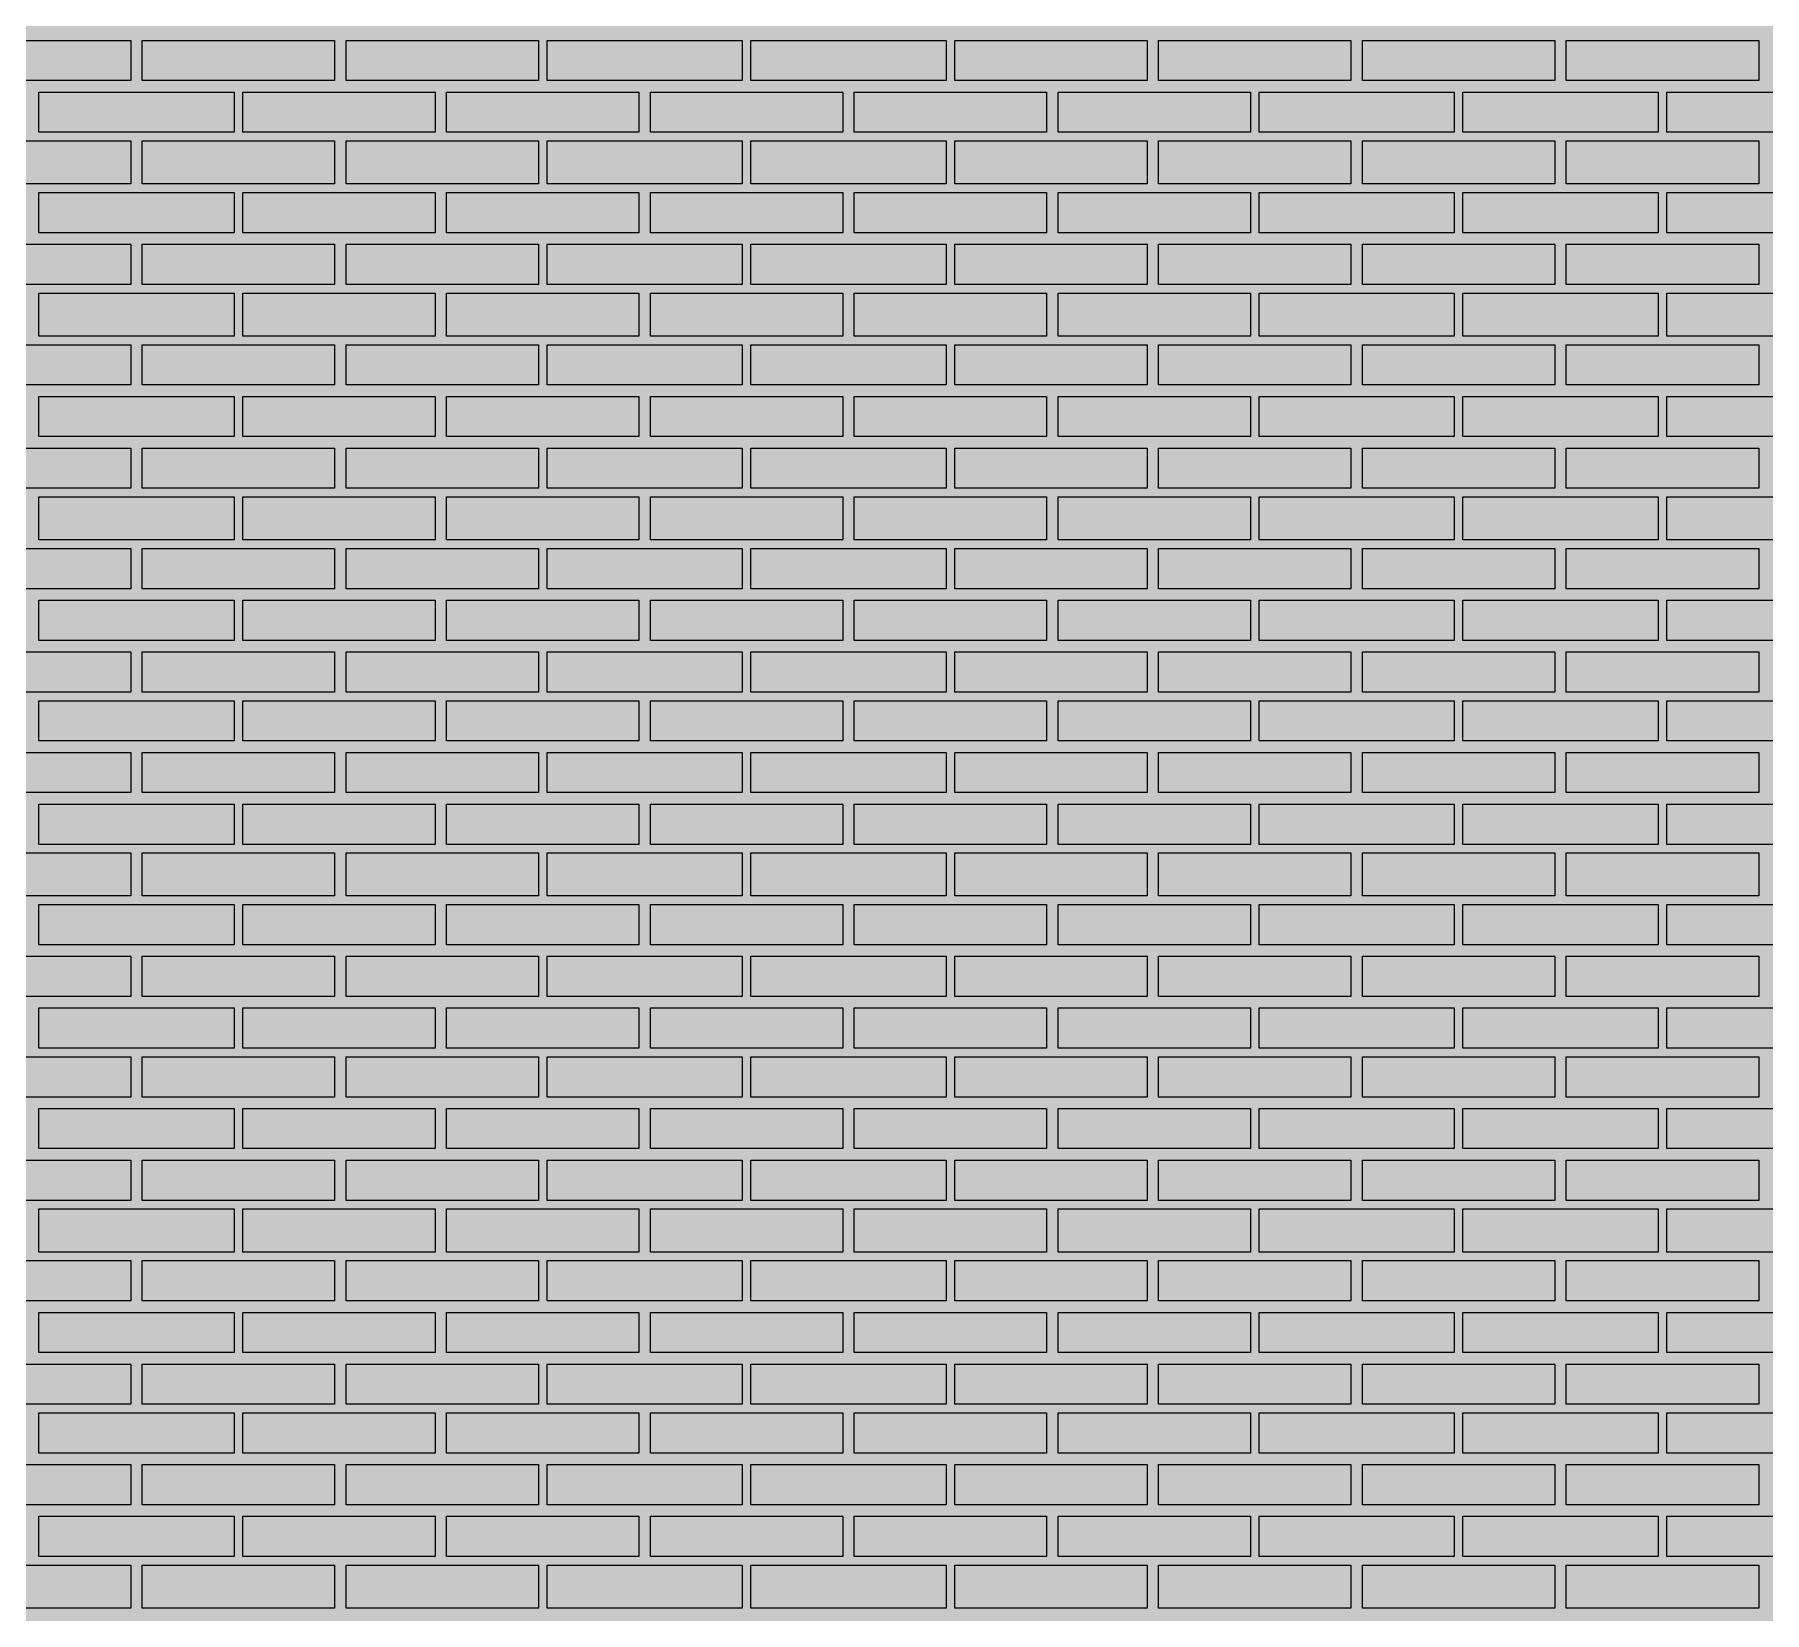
# Model space of a CAD drawing. Header units: millimetres. Extents: x -28928 to 100580, y -22867 to 36490.
# Drawn here: x 77097 to 79646, y 23115 to 25440 of the extents above; entities that cross this region are included whole.
import ezdxf

# ---------------------------------------------------------------- set-up
doc = ezdxf.new("R2010")
doc.units = ezdxf.units.MM
doc.layers.add('PDF _Геометрия', color=7, linetype='Continuous', true_color=0x8f8e8d)
doc.layers.add('PDF _Сплошная заливка', color=7, linetype='Continuous', true_color=0xffffff)

msp = doc.modelspace()

# ---------------------------------------------------------------- hatches: boundary and pattern name
at = {"layer": 'PDF _Сплошная заливка', "true_color": 0xdcd6cf, "transparency": 33554559}
msp.add_hatch(color=254, dxfattribs=at).paths.add_polyline_path([(64868.4, 16343.4), (64868.4, 19592.6), (66268.7, 19592.6), (66268.7, 16343.4), (82239.9, 16343.4), (82239.9, 30089.1), (52662.6, 30089.1), (52662.6, 16343.4), (62173.4, 16343.4), (62173.4, 19592.6), (64271.8, 19592.6), (64271.8, 16343.4)])

# ---------------------------------------------------------------- linework, layer by layer
at = {"layer": 'PDF _Геометрия', "lineweight": 9}
for points in [[(77239.1, 25431), (77239.1, 25371.8), (76955.7, 25371.8), (76955.7, 25431)], [(77539.5, 25431), (77539.5, 25371.8), (77256.1, 25371.8), (77256.1, 25431)], [(77839.9, 25431), (77839.9, 25371.8), (77556.4, 25371.8), (77556.4, 25431)], [(78140.3, 25431), (78140.3, 25371.8), (77852.6, 25371.8), (77852.6, 25431)], [(78440.7, 25431), (78440.7, 25371.8), (78153, 25371.8), (78153, 25431)], [(78736.8, 25431), (78736.8, 25371.8), (78453.4, 25371.8), (78453.4, 25431)], [(79037.2, 25431), (79037.2, 25371.8), (78753.7, 25371.8), (78753.7, 25431)], [(79337.6, 25431), (79337.6, 25371.8), (79054.1, 25371.8), (79054.1, 25431)], [(79638, 25431), (79638, 25371.8), (79354.5, 25371.8), (79354.5, 25431)], [(77391.4, 25295.7), (77247.6, 25295.7), (77103.7, 25295.7), (77103.7, 25354.9), (77247.6, 25354.9), (77391.4, 25354.9)], [(77687.6, 25295.7), (77548, 25295.7), (77404.1, 25295.7), (77404.1, 25354.9), (77548, 25354.9), (77687.6, 25354.9)], [(77988, 25295.7), (77848.4, 25295.7), (77704.5, 25295.7), (77704.5, 25354.9), (77848.4, 25354.9), (77988, 25354.9)], [(78288.4, 25295.7), (78148.7, 25295.7), (78004.9, 25295.7), (78004.9, 25354.9), (78148.7, 25354.9), (78288.4, 25354.9)], [(78588.7, 25295.7), (78444.9, 25295.7), (78305.3, 25295.7), (78305.3, 25354.9), (78444.9, 25354.9), (78588.7, 25354.9)], [(78889.1, 25295.7), (78745.3, 25295.7), (78605.7, 25295.7), (78605.7, 25354.9), (78745.3, 25354.9), (78889.1, 25354.9)], [(79189.5, 25295.7), (79045.7, 25295.7), (78901.8, 25295.7), (78901.8, 25354.9), (79045.7, 25354.9), (79189.5, 25354.9)], [(79489.9, 25295.7), (79346.1, 25295.7), (79202.2, 25295.7), (79202.2, 25354.9), (79346.1, 25354.9), (79489.9, 25354.9)], [(79790.3, 25295.7), (79646.4, 25295.7), (79502.6, 25295.7), (79502.6, 25354.9), (79646.4, 25354.9), (79790.3, 25354.9)], [(77239.1, 25283), (77239.1, 25219.5), (76955.7, 25219.5), (76955.7, 25283)], [(77539.5, 25283), (77539.5, 25219.5), (77256.1, 25219.5), (77256.1, 25283)], [(77839.9, 25283), (77839.9, 25219.5), (77556.4, 25219.5), (77556.4, 25283)], [(78140.3, 25283), (78140.3, 25219.5), (77852.6, 25219.5), (77852.6, 25283)], [(78440.7, 25283), (78440.7, 25219.5), (78153, 25219.5), (78153, 25283)], [(78736.8, 25283), (78736.8, 25219.5), (78453.4, 25219.5), (78453.4, 25283)], [(79037.2, 25283), (79037.2, 25219.5), (78753.7, 25219.5), (78753.7, 25283)], [(79337.6, 25283), (79337.6, 25219.5), (79054.1, 25219.5), (79054.1, 25283)], [(79638, 25283), (79638, 25219.5), (79354.5, 25219.5), (79354.5, 25283)], [(77391.4, 25147.6), (77247.6, 25147.6), (77103.7, 25147.6), (77103.7, 25206.8), (77247.6, 25206.8), (77391.4, 25206.8)], [(77687.6, 25147.6), (77548, 25147.6), (77404.1, 25147.6), (77404.1, 25206.8), (77548, 25206.8), (77687.6, 25206.8)], [(77988, 25147.6), (77848.4, 25147.6), (77704.5, 25147.6), (77704.5, 25206.8), (77848.4, 25206.8), (77988, 25206.8)], [(78288.4, 25147.6), (78148.7, 25147.6), (78004.9, 25147.6), (78004.9, 25206.8), (78148.7, 25206.8), (78288.4, 25206.8)], [(78588.7, 25147.6), (78444.9, 25147.6), (78305.3, 25147.6), (78305.3, 25206.8), (78444.9, 25206.8), (78588.7, 25206.8)], [(78889.1, 25147.6), (78745.3, 25147.6), (78605.7, 25147.6), (78605.7, 25206.8), (78745.3, 25206.8), (78889.1, 25206.8)], [(79189.5, 25147.6), (79045.7, 25147.6), (78901.8, 25147.6), (78901.8, 25206.8), (79045.7, 25206.8), (79189.5, 25206.8)], [(79489.9, 25147.6), (79346.1, 25147.6), (79202.2, 25147.6), (79202.2, 25206.8), (79346.1, 25206.8), (79489.9, 25206.8)], [(79790.3, 25147.6), (79646.4, 25147.6), (79502.6, 25147.6), (79502.6, 25206.8), (79646.4, 25206.8), (79790.3, 25206.8)], [(77239.1, 25130.7), (77239.1, 25071.4), (76955.7, 25071.4), (76955.7, 25130.7)], [(77539.5, 25130.7), (77539.5, 25071.4), (77256.1, 25071.4), (77256.1, 25130.7)], [(77839.9, 25130.7), (77839.9, 25071.4), (77556.4, 25071.4), (77556.4, 25130.7)], [(78140.3, 25130.7), (78140.3, 25071.4), (77852.6, 25071.4), (77852.6, 25130.7)], [(78440.7, 25130.7), (78440.7, 25071.4), (78153, 25071.4), (78153, 25130.7)], [(78736.8, 25130.7), (78736.8, 25071.4), (78453.4, 25071.4), (78453.4, 25130.7)], [(79037.2, 25130.7), (79037.2, 25071.4), (78753.7, 25071.4), (78753.7, 25130.7)], [(79337.6, 25130.7), (79337.6, 25071.4), (79054.1, 25071.4), (79054.1, 25130.7)], [(79638, 25130.7), (79638, 25071.4), (79354.5, 25071.4), (79354.5, 25130.7)], [(77391.4, 24995.3), (77247.6, 24995.3), (77103.7, 24995.3), (77103.7, 25058.7), (77247.6, 25058.7), (77391.4, 25058.7)], [(77687.6, 24995.3), (77548, 24995.3), (77404.1, 24995.3), (77404.1, 25058.7), (77548, 25058.7), (77687.6, 25058.7)], [(77988, 24995.3), (77848.4, 24995.3), (77704.5, 24995.3), (77704.5, 25058.7), (77848.4, 25058.7), (77988, 25058.7)], [(78288.4, 24995.3), (78148.7, 24995.3), (78004.9, 24995.3), (78004.9, 25058.7), (78148.7, 25058.7), (78288.4, 25058.7)], [(78588.7, 24995.3), (78444.9, 24995.3), (78305.3, 24995.3), (78305.3, 25058.7), (78444.9, 25058.7), (78588.7, 25058.7)], [(78889.1, 24995.3), (78745.3, 24995.3), (78605.7, 24995.3), (78605.7, 25058.7), (78745.3, 25058.7), (78889.1, 25058.7)], [(79189.5, 24995.3), (79045.7, 24995.3), (78901.8, 24995.3), (78901.8, 25058.7), (79045.7, 25058.7), (79189.5, 25058.7)], [(79489.9, 24995.3), (79346.1, 24995.3), (79202.2, 24995.3), (79202.2, 25058.7), (79346.1, 25058.7), (79489.9, 25058.7)], [(79790.3, 24995.3), (79646.4, 24995.3), (79502.6, 24995.3), (79502.6, 25058.7), (79646.4, 25058.7), (79790.3, 25058.7)], [(77239.1, 24982.6), (77239.1, 24923.4), (76955.7, 24923.4), (76955.7, 24982.6)], [(77539.5, 24982.6), (77539.5, 24923.4), (77256.1, 24923.4), (77256.1, 24982.6)], [(77839.9, 24982.6), (77839.9, 24923.4), (77556.4, 24923.4), (77556.4, 24982.6)], [(78140.3, 24982.6), (78140.3, 24923.4), (77852.6, 24923.4), (77852.6, 24982.6)], [(78440.7, 24982.6), (78440.7, 24923.4), (78153, 24923.4), (78153, 24982.6)], [(78736.8, 24982.6), (78736.8, 24923.4), (78453.4, 24923.4), (78453.4, 24982.6)], [(79037.2, 24982.6), (79037.2, 24923.4), (78753.7, 24923.4), (78753.7, 24982.6)], [(79337.6, 24982.6), (79337.6, 24923.4), (79054.1, 24923.4), (79054.1, 24982.6)], [(79638, 24982.6), (79638, 24923.4), (79354.5, 24923.4), (79354.5, 24982.6)], [(77391.4, 24847.2), (77247.6, 24847.2), (77103.7, 24847.2), (77103.7, 24906.4), (77247.6, 24906.4), (77391.4, 24906.4)], [(77687.6, 24847.2), (77548, 24847.2), (77404.1, 24847.2), (77404.1, 24906.4), (77548, 24906.4), (77687.6, 24906.4)], [(77988, 24847.2), (77848.4, 24847.2), (77704.5, 24847.2), (77704.5, 24906.4), (77848.4, 24906.4), (77988, 24906.4)], [(78288.4, 24847.2), (78148.7, 24847.2), (78004.9, 24847.2), (78004.9, 24906.4), (78148.7, 24906.4), (78288.4, 24906.4)], [(78588.7, 24847.2), (78444.9, 24847.2), (78305.3, 24847.2), (78305.3, 24906.4), (78444.9, 24906.4), (78588.7, 24906.4)], [(78889.1, 24847.2), (78745.3, 24847.2), (78605.7, 24847.2), (78605.7, 24906.4), (78745.3, 24906.4), (78889.1, 24906.4)], [(79189.5, 24847.2), (79045.7, 24847.2), (78901.8, 24847.2), (78901.8, 24906.4), (79045.7, 24906.4), (79189.5, 24906.4)], [(79489.9, 24847.2), (79346.1, 24847.2), (79202.2, 24847.2), (79202.2, 24906.4), (79346.1, 24906.4), (79489.9, 24906.4)], [(79790.3, 24847.2), (79646.4, 24847.2), (79502.6, 24847.2), (79502.6, 24906.4), (79646.4, 24906.4), (79790.3, 24906.4)], [(77239.1, 24830.3), (77239.1, 24771), (76955.7, 24771), (76955.7, 24830.3)], [(77539.5, 24830.3), (77539.5, 24771), (77256.1, 24771), (77256.1, 24830.3)], [(77839.9, 24830.3), (77839.9, 24771), (77556.4, 24771), (77556.4, 24830.3)], [(78140.3, 24830.3), (78140.3, 24771), (77852.6, 24771), (77852.6, 24830.3)], [(78440.7, 24830.3), (78440.7, 24771), (78153, 24771), (78153, 24830.3)], [(78736.8, 24830.3), (78736.8, 24771), (78453.4, 24771), (78453.4, 24830.3)], [(79037.2, 24830.3), (79037.2, 24771), (78753.7, 24771), (78753.7, 24830.3)], [(79337.6, 24830.3), (79337.6, 24771), (79054.1, 24771), (79054.1, 24830.3)], [(79638, 24830.3), (79638, 24771), (79354.5, 24771), (79354.5, 24830.3)], [(77391.4, 24694.9), (77247.6, 24694.9), (77103.7, 24694.9), (77103.7, 24758.4), (77247.6, 24758.4), (77391.4, 24758.4)], [(77687.6, 24694.9), (77548, 24694.9), (77404.1, 24694.9), (77404.1, 24758.4), (77548, 24758.4), (77687.6, 24758.4)], [(77988, 24694.9), (77848.4, 24694.9), (77704.5, 24694.9), (77704.5, 24758.4), (77848.4, 24758.4), (77988, 24758.4)], [(78288.4, 24694.9), (78148.7, 24694.9), (78004.9, 24694.9), (78004.9, 24758.4), (78148.7, 24758.4), (78288.4, 24758.4)], [(78588.7, 24694.9), (78444.9, 24694.9), (78305.3, 24694.9), (78305.3, 24758.4), (78444.9, 24758.4), (78588.7, 24758.4)], [(78889.1, 24694.9), (78745.3, 24694.9), (78605.7, 24694.9), (78605.7, 24758.4), (78745.3, 24758.4), (78889.1, 24758.4)], [(79189.5, 24694.9), (79045.7, 24694.9), (78901.8, 24694.9), (78901.8, 24758.4), (79045.7, 24758.4), (79189.5, 24758.4)], [(79489.9, 24694.9), (79346.1, 24694.9), (79202.2, 24694.9), (79202.2, 24758.4), (79346.1, 24758.4), (79489.9, 24758.4)], [(79790.3, 24694.9), (79646.4, 24694.9), (79502.6, 24694.9), (79502.6, 24758.4), (79646.4, 24758.4), (79790.3, 24758.4)], [(77239.1, 24682.2), (77239.1, 24623), (76955.7, 24623), (76955.7, 24682.2)], [(77539.5, 24682.2), (77539.5, 24623), (77256.1, 24623), (77256.1, 24682.2)], [(77839.9, 24682.2), (77839.9, 24623), (77556.4, 24623), (77556.4, 24682.2)], [(78140.3, 24682.2), (78140.3, 24623), (77852.6, 24623), (77852.6, 24682.2)], [(78440.7, 24682.2), (78440.7, 24623), (78153, 24623), (78153, 24682.2)], [(78736.8, 24682.2), (78736.8, 24623), (78453.4, 24623), (78453.4, 24682.2)], [(79037.2, 24682.2), (79037.2, 24623), (78753.7, 24623), (78753.7, 24682.2)], [(79337.6, 24682.2), (79337.6, 24623), (79054.1, 24623), (79054.1, 24682.2)], [(79638, 24682.2), (79638, 24623), (79354.5, 24623), (79354.5, 24682.2)], [(77391.4, 24546.8), (77247.6, 24546.8), (77103.7, 24546.8), (77103.7, 24606), (77247.6, 24606), (77391.4, 24606)], [(77687.6, 24546.8), (77548, 24546.8), (77404.1, 24546.8), (77404.1, 24606), (77548, 24606), (77687.6, 24606)], [(77988, 24546.8), (77848.4, 24546.8), (77704.5, 24546.8), (77704.5, 24606), (77848.4, 24606), (77988, 24606)], [(78288.4, 24546.8), (78148.7, 24546.8), (78004.9, 24546.8), (78004.9, 24606), (78148.7, 24606), (78288.4, 24606)], [(78588.7, 24546.8), (78444.9, 24546.8), (78305.3, 24546.8), (78305.3, 24606), (78444.9, 24606), (78588.7, 24606)], [(78889.1, 24546.8), (78745.3, 24546.8), (78605.7, 24546.8), (78605.7, 24606), (78745.3, 24606), (78889.1, 24606)], [(79189.5, 24546.8), (79045.7, 24546.8), (78901.8, 24546.8), (78901.8, 24606), (79045.7, 24606), (79189.5, 24606)], [(79489.9, 24546.8), (79346.1, 24546.8), (79202.2, 24546.8), (79202.2, 24606), (79346.1, 24606), (79489.9, 24606)], [(79790.3, 24546.8), (79646.4, 24546.8), (79502.6, 24546.8), (79502.6, 24606), (79646.4, 24606), (79790.3, 24606)], [(77239.1, 24529.9), (77239.1, 24470.7), (76955.7, 24470.7), (76955.7, 24529.9)], [(77539.5, 24529.9), (77539.5, 24470.7), (77256.1, 24470.7), (77256.1, 24529.9)], [(77839.9, 24529.9), (77839.9, 24470.7), (77556.4, 24470.7), (77556.4, 24529.9)], [(78140.3, 24529.9), (78140.3, 24470.7), (77852.6, 24470.7), (77852.6, 24529.9)], [(78440.7, 24529.9), (78440.7, 24470.7), (78153, 24470.7), (78153, 24529.9)], [(78736.8, 24529.9), (78736.8, 24470.7), (78453.4, 24470.7), (78453.4, 24529.9)], [(79037.2, 24529.9), (79037.2, 24470.7), (78753.7, 24470.7), (78753.7, 24529.9)], [(79337.6, 24529.9), (79337.6, 24470.7), (79054.1, 24470.7), (79054.1, 24529.9)], [(79638, 24529.9), (79638, 24470.7), (79354.5, 24470.7), (79354.5, 24529.9)], [(77391.4, 24398.7), (77247.6, 24398.7), (77103.7, 24398.7), (77103.7, 24458), (77247.6, 24458), (77391.4, 24458)], [(77687.6, 24398.7), (77548, 24398.7), (77404.1, 24398.7), (77404.1, 24458), (77548, 24458), (77687.6, 24458)], [(77988, 24398.7), (77848.4, 24398.7), (77704.5, 24398.7), (77704.5, 24458), (77848.4, 24458), (77988, 24458)], [(78288.4, 24398.7), (78148.7, 24398.7), (78004.9, 24398.7), (78004.9, 24458), (78148.7, 24458), (78288.4, 24458)], [(78588.7, 24398.7), (78444.9, 24398.7), (78305.3, 24398.7), (78305.3, 24458), (78444.9, 24458), (78588.7, 24458)], [(78889.1, 24398.7), (78745.3, 24398.7), (78605.7, 24398.7), (78605.7, 24458), (78745.3, 24458), (78889.1, 24458)], [(79189.5, 24398.7), (79045.7, 24398.7), (78901.8, 24398.7), (78901.8, 24458), (79045.7, 24458), (79189.5, 24458)], [(79489.9, 24398.7), (79346.1, 24398.7), (79202.2, 24398.7), (79202.2, 24458), (79346.1, 24458), (79489.9, 24458)], [(79790.3, 24398.7), (79646.4, 24398.7), (79502.6, 24398.7), (79502.6, 24458), (79646.4, 24458), (79790.3, 24458)], [(77239.1, 24381.8), (77239.1, 24322.6), (76955.7, 24322.6), (76955.7, 24381.8)], [(77539.5, 24381.8), (77539.5, 24322.6), (77256.1, 24322.6), (77256.1, 24381.8)], [(77839.9, 24381.8), (77839.9, 24322.6), (77556.4, 24322.6), (77556.4, 24381.8)], [(78140.3, 24381.8), (78140.3, 24322.6), (77852.6, 24322.6), (77852.6, 24381.8)], [(78440.7, 24381.8), (78440.7, 24322.6), (78153, 24322.6), (78153, 24381.8)], [(78736.8, 24381.8), (78736.8, 24322.6), (78453.4, 24322.6), (78453.4, 24381.8)], [(79037.2, 24381.8), (79037.2, 24322.6), (78753.7, 24322.6), (78753.7, 24381.8)], [(79337.6, 24381.8), (79337.6, 24322.6), (79054.1, 24322.6), (79054.1, 24381.8)], [(79638, 24381.8), (79638, 24322.6), (79354.5, 24322.6), (79354.5, 24381.8)], [(77391.4, 24246.4), (77247.6, 24246.4), (77103.7, 24246.4), (77103.7, 24305.7), (77247.6, 24305.7), (77391.4, 24305.7)], [(77687.6, 24246.4), (77548, 24246.4), (77404.1, 24246.4), (77404.1, 24305.7), (77548, 24305.7), (77687.6, 24305.7)], [(77988, 24246.4), (77848.4, 24246.4), (77704.5, 24246.4), (77704.5, 24305.7), (77848.4, 24305.7), (77988, 24305.7)], [(78288.4, 24246.4), (78148.7, 24246.4), (78004.9, 24246.4), (78004.9, 24305.7), (78148.7, 24305.7), (78288.4, 24305.7)], [(78588.7, 24246.4), (78444.9, 24246.4), (78305.3, 24246.4), (78305.3, 24305.7), (78444.9, 24305.7), (78588.7, 24305.7)], [(78889.1, 24246.4), (78745.3, 24246.4), (78605.7, 24246.4), (78605.7, 24305.7), (78745.3, 24305.7), (78889.1, 24305.7)], [(79189.5, 24246.4), (79045.7, 24246.4), (78901.8, 24246.4), (78901.8, 24305.7), (79045.7, 24305.7), (79189.5, 24305.7)], [(79489.9, 24246.4), (79346.1, 24246.4), (79202.2, 24246.4), (79202.2, 24305.7), (79346.1, 24305.7), (79489.9, 24305.7)], [(79790.3, 24246.4), (79646.4, 24246.4), (79502.6, 24246.4), (79502.6, 24305.7), (79646.4, 24305.7), (79790.3, 24305.7)], [(77239.1, 24233.7), (77239.1, 24170.3), (76955.7, 24170.3), (76955.7, 24233.7)], [(77539.5, 24233.7), (77539.5, 24170.3), (77256.1, 24170.3), (77256.1, 24233.7)], [(77839.9, 24233.7), (77839.9, 24170.3), (77556.4, 24170.3), (77556.4, 24233.7)], [(78140.3, 24233.7), (78140.3, 24170.3), (77852.6, 24170.3), (77852.6, 24233.7)], [(78440.7, 24233.7), (78440.7, 24170.3), (78153, 24170.3), (78153, 24233.7)], [(78736.8, 24233.7), (78736.8, 24170.3), (78453.4, 24170.3), (78453.4, 24233.7)], [(79037.2, 24233.7), (79037.2, 24170.3), (78753.7, 24170.3), (78753.7, 24233.7)], [(79337.6, 24233.7), (79337.6, 24170.3), (79054.1, 24170.3), (79054.1, 24233.7)], [(79638, 24233.7), (79638, 24170.3), (79354.5, 24170.3), (79354.5, 24233.7)], [(77391.4, 24098.4), (77247.6, 24098.4), (77103.7, 24098.4), (77103.7, 24157.6), (77247.6, 24157.6), (77391.4, 24157.6)], [(77687.6, 24098.4), (77548, 24098.4), (77404.1, 24098.4), (77404.1, 24157.6), (77548, 24157.6), (77687.6, 24157.6)], [(77988, 24098.4), (77848.4, 24098.4), (77704.5, 24098.4), (77704.5, 24157.6), (77848.4, 24157.6), (77988, 24157.6)], [(78288.4, 24098.4), (78148.7, 24098.4), (78004.9, 24098.4), (78004.9, 24157.6), (78148.7, 24157.6), (78288.4, 24157.6)], [(78588.7, 24098.4), (78444.9, 24098.4), (78305.3, 24098.4), (78305.3, 24157.6), (78444.9, 24157.6), (78588.7, 24157.6)], [(78889.1, 24098.4), (78745.3, 24098.4), (78605.7, 24098.4), (78605.7, 24157.6), (78745.3, 24157.6), (78889.1, 24157.6)], [(79189.5, 24098.4), (79045.7, 24098.4), (78901.8, 24098.4), (78901.8, 24157.6), (79045.7, 24157.6), (79189.5, 24157.6)], [(79489.9, 24098.4), (79346.1, 24098.4), (79202.2, 24098.4), (79202.2, 24157.6), (79346.1, 24157.6), (79489.9, 24157.6)], [(79790.3, 24098.4), (79646.4, 24098.4), (79502.6, 24098.4), (79502.6, 24157.6), (79646.4, 24157.6), (79790.3, 24157.6)], [(77239.1, 24081.4), (77239.1, 24022.2), (76955.7, 24022.2), (76955.7, 24081.4)], [(77539.5, 24081.4), (77539.5, 24022.2), (77256.1, 24022.2), (77256.1, 24081.4)], [(77839.9, 24081.4), (77839.9, 24022.2), (77556.4, 24022.2), (77556.4, 24081.4)], [(78140.3, 24081.4), (78140.3, 24022.2), (77852.6, 24022.2), (77852.6, 24081.4)], [(78440.7, 24081.4), (78440.7, 24022.2), (78153, 24022.2), (78153, 24081.4)], [(78736.8, 24081.4), (78736.8, 24022.2), (78453.4, 24022.2), (78453.4, 24081.4)], [(79037.2, 24081.4), (79037.2, 24022.2), (78753.7, 24022.2), (78753.7, 24081.4)], [(79337.6, 24081.4), (79337.6, 24022.2), (79054.1, 24022.2), (79054.1, 24081.4)], [(79638, 24081.4), (79638, 24022.2), (79354.5, 24022.2), (79354.5, 24081.4)], [(77391.4, 23946), (77247.6, 23946), (77103.7, 23946), (77103.7, 24005.3), (77247.6, 24005.3), (77391.4, 24005.3)], [(77687.6, 23946), (77548, 23946), (77404.1, 23946), (77404.1, 24005.3), (77548, 24005.3), (77687.6, 24005.3)], [(77988, 23946), (77848.4, 23946), (77704.5, 23946), (77704.5, 24005.3), (77848.4, 24005.3), (77988, 24005.3)], [(78288.4, 23946), (78148.7, 23946), (78004.9, 23946), (78004.9, 24005.3), (78148.7, 24005.3), (78288.4, 24005.3)], [(78588.7, 23946), (78444.9, 23946), (78305.3, 23946), (78305.3, 24005.3), (78444.9, 24005.3), (78588.7, 24005.3)], [(78889.1, 23946), (78745.3, 23946), (78605.7, 23946), (78605.7, 24005.3), (78745.3, 24005.3), (78889.1, 24005.3)], [(79189.5, 23946), (79045.7, 23946), (78901.8, 23946), (78901.8, 24005.3), (79045.7, 24005.3), (79189.5, 24005.3)], [(79489.9, 23946), (79346.1, 23946), (79202.2, 23946), (79202.2, 24005.3), (79346.1, 24005.3), (79489.9, 24005.3)], [(79790.3, 23946), (79646.4, 23946), (79502.6, 23946), (79502.6, 24005.3), (79646.4, 24005.3), (79790.3, 24005.3)], [(77239.1, 23933.4), (77239.1, 23874.1), (76955.7, 23874.1), (76955.7, 23933.4)], [(77539.5, 23933.4), (77539.5, 23874.1), (77256.1, 23874.1), (77256.1, 23933.4)], [(77839.9, 23933.4), (77839.9, 23874.1), (77556.4, 23874.1), (77556.4, 23933.4)], [(78140.3, 23933.4), (78140.3, 23874.1), (77852.6, 23874.1), (77852.6, 23933.4)], [(78440.7, 23933.4), (78440.7, 23874.1), (78153, 23874.1), (78153, 23933.4)], [(78736.8, 23933.4), (78736.8, 23874.1), (78453.4, 23874.1), (78453.4, 23933.4)], [(79037.2, 23933.4), (79037.2, 23874.1), (78753.7, 23874.1), (78753.7, 23933.4)], [(79337.6, 23933.4), (79337.6, 23874.1), (79054.1, 23874.1), (79054.1, 23933.4)], [(79638, 23933.4), (79638, 23874.1), (79354.5, 23874.1), (79354.5, 23933.4)], [(77391.4, 23798), (77247.6, 23798), (77103.7, 23798), (77103.7, 23857.2), (77247.6, 23857.2), (77391.4, 23857.2)], [(77687.6, 23798), (77548, 23798), (77404.1, 23798), (77404.1, 23857.2), (77548, 23857.2), (77687.6, 23857.2)], [(77988, 23798), (77848.4, 23798), (77704.5, 23798), (77704.5, 23857.2), (77848.4, 23857.2), (77988, 23857.2)], [(78288.4, 23798), (78148.7, 23798), (78004.9, 23798), (78004.9, 23857.2), (78148.7, 23857.2), (78288.4, 23857.2)], [(78588.7, 23798), (78444.9, 23798), (78305.3, 23798), (78305.3, 23857.2), (78444.9, 23857.2), (78588.7, 23857.2)], [(78889.1, 23798), (78745.3, 23798), (78605.7, 23798), (78605.7, 23857.2), (78745.3, 23857.2), (78889.1, 23857.2)], [(79189.5, 23798), (79045.7, 23798), (78901.8, 23798), (78901.8, 23857.2), (79045.7, 23857.2), (79189.5, 23857.2)], [(79489.9, 23798), (79346.1, 23798), (79202.2, 23798), (79202.2, 23857.2), (79346.1, 23857.2), (79489.9, 23857.2)], [(79790.3, 23798), (79646.4, 23798), (79502.6, 23798), (79502.6, 23857.2), (79646.4, 23857.2), (79790.3, 23857.2)], [(77239.1, 23781), (77239.1, 23721.8), (76955.7, 23721.8), (76955.7, 23781)], [(77539.5, 23781), (77539.5, 23721.8), (77256.1, 23721.8), (77256.1, 23781)], [(77839.9, 23781), (77839.9, 23721.8), (77556.4, 23721.8), (77556.4, 23781)], [(78140.3, 23781), (78140.3, 23721.8), (77852.6, 23721.8), (77852.6, 23781)], [(78440.7, 23781), (78440.7, 23721.8), (78153, 23721.8), (78153, 23781)], [(78736.8, 23781), (78736.8, 23721.8), (78453.4, 23721.8), (78453.4, 23781)], [(79037.2, 23781), (79037.2, 23721.8), (78753.7, 23721.8), (78753.7, 23781)], [(79337.6, 23781), (79337.6, 23721.8), (79054.1, 23721.8), (79054.1, 23781)], [(79638, 23781), (79638, 23721.8), (79354.5, 23721.8), (79354.5, 23781)], [(77391.4, 23645.7), (77247.6, 23645.7), (77103.7, 23645.7), (77103.7, 23709.1), (77247.6, 23709.1), (77391.4, 23709.1)], [(77687.6, 23645.7), (77548, 23645.7), (77404.1, 23645.7), (77404.1, 23709.1), (77548, 23709.1), (77687.6, 23709.1)], [(77988, 23645.7), (77848.4, 23645.7), (77704.5, 23645.7), (77704.5, 23709.1), (77848.4, 23709.1), (77988, 23709.1)], [(78288.4, 23645.7), (78148.7, 23645.7), (78004.9, 23645.7), (78004.9, 23709.1), (78148.7, 23709.1), (78288.4, 23709.1)], [(78588.7, 23645.7), (78444.9, 23645.7), (78305.3, 23645.7), (78305.3, 23709.1), (78444.9, 23709.1), (78588.7, 23709.1)], [(78889.1, 23645.7), (78745.3, 23645.7), (78605.7, 23645.7), (78605.7, 23709.1), (78745.3, 23709.1), (78889.1, 23709.1)], [(79189.5, 23645.7), (79045.7, 23645.7), (78901.8, 23645.7), (78901.8, 23709.1), (79045.7, 23709.1), (79189.5, 23709.1)], [(79489.9, 23645.7), (79346.1, 23645.7), (79202.2, 23645.7), (79202.2, 23709.1), (79346.1, 23709.1), (79489.9, 23709.1)], [(79790.3, 23645.7), (79646.4, 23645.7), (79502.6, 23645.7), (79502.6, 23709.1), (79646.4, 23709.1), (79790.3, 23709.1)], [(77239.1, 23633), (77239.1, 23573.7), (76955.7, 23573.7), (76955.7, 23633)], [(77539.5, 23633), (77539.5, 23573.7), (77256.1, 23573.7), (77256.1, 23633)], [(77839.9, 23633), (77839.9, 23573.7), (77556.4, 23573.7), (77556.4, 23633)], [(78140.3, 23633), (78140.3, 23573.7), (77852.6, 23573.7), (77852.6, 23633)], [(78440.7, 23633), (78440.7, 23573.7), (78153, 23573.7), (78153, 23633)], [(78736.8, 23633), (78736.8, 23573.7), (78453.4, 23573.7), (78453.4, 23633)], [(79037.2, 23633), (79037.2, 23573.7), (78753.7, 23573.7), (78753.7, 23633)], [(79337.6, 23633), (79337.6, 23573.7), (79054.1, 23573.7), (79054.1, 23633)], [(79638, 23633), (79638, 23573.7), (79354.5, 23573.7), (79354.5, 23633)], [(77391.4, 23497.6), (77247.6, 23497.6), (77103.7, 23497.6), (77103.7, 23556.8), (77247.6, 23556.8), (77391.4, 23556.8)], [(77687.6, 23497.6), (77548, 23497.6), (77404.1, 23497.6), (77404.1, 23556.8), (77548, 23556.8), (77687.6, 23556.8)], [(77988, 23497.6), (77848.4, 23497.6), (77704.5, 23497.6), (77704.5, 23556.8), (77848.4, 23556.8), (77988, 23556.8)], [(78288.4, 23497.6), (78148.7, 23497.6), (78004.9, 23497.6), (78004.9, 23556.8), (78148.7, 23556.8), (78288.4, 23556.8)], [(78588.7, 23497.6), (78444.9, 23497.6), (78305.3, 23497.6), (78305.3, 23556.8), (78444.9, 23556.8), (78588.7, 23556.8)], [(78889.1, 23497.6), (78745.3, 23497.6), (78605.7, 23497.6), (78605.7, 23556.8), (78745.3, 23556.8), (78889.1, 23556.8)], [(79189.5, 23497.6), (79045.7, 23497.6), (78901.8, 23497.6), (78901.8, 23556.8), (79045.7, 23556.8), (79189.5, 23556.8)], [(79489.9, 23497.6), (79346.1, 23497.6), (79202.2, 23497.6), (79202.2, 23556.8), (79346.1, 23556.8), (79489.9, 23556.8)], [(79790.3, 23497.6), (79646.4, 23497.6), (79502.6, 23497.6), (79502.6, 23556.8), (79646.4, 23556.8), (79790.3, 23556.8)], [(77239.1, 23480.7), (77239.1, 23421.4), (76955.7, 23421.4), (76955.7, 23480.7)], [(77539.5, 23480.7), (77539.5, 23421.4), (77256.1, 23421.4), (77256.1, 23480.7)], [(77839.9, 23480.7), (77839.9, 23421.4), (77556.4, 23421.4), (77556.4, 23480.7)], [(78140.3, 23480.7), (78140.3, 23421.4), (77852.6, 23421.4), (77852.6, 23480.7)], [(78440.7, 23480.7), (78440.7, 23421.4), (78153, 23421.4), (78153, 23480.7)], [(78736.8, 23480.7), (78736.8, 23421.4), (78453.4, 23421.4), (78453.4, 23480.7)], [(79037.2, 23480.7), (79037.2, 23421.4), (78753.7, 23421.4), (78753.7, 23480.7)], [(79337.6, 23480.7), (79337.6, 23421.4), (79054.1, 23421.4), (79054.1, 23480.7)], [(79638, 23480.7), (79638, 23421.4), (79354.5, 23421.4), (79354.5, 23480.7)], [(77391.4, 23349.5), (77247.6, 23349.5), (77103.7, 23349.5), (77103.7, 23408.7), (77247.6, 23408.7), (77391.4, 23408.7)], [(77687.6, 23349.5), (77548, 23349.5), (77404.1, 23349.5), (77404.1, 23408.7), (77548, 23408.7), (77687.6, 23408.7)], [(77988, 23349.5), (77848.4, 23349.5), (77704.5, 23349.5), (77704.5, 23408.7), (77848.4, 23408.7), (77988, 23408.7)], [(78288.4, 23349.5), (78148.7, 23349.5), (78004.9, 23349.5), (78004.9, 23408.7), (78148.7, 23408.7), (78288.4, 23408.7)], [(78588.7, 23349.5), (78444.9, 23349.5), (78305.3, 23349.5), (78305.3, 23408.7), (78444.9, 23408.7), (78588.7, 23408.7)], [(78889.1, 23349.5), (78745.3, 23349.5), (78605.7, 23349.5), (78605.7, 23408.7), (78745.3, 23408.7), (78889.1, 23408.7)], [(79189.5, 23349.5), (79045.7, 23349.5), (78901.8, 23349.5), (78901.8, 23408.7), (79045.7, 23408.7), (79189.5, 23408.7)], [(79489.9, 23349.5), (79346.1, 23349.5), (79202.2, 23349.5), (79202.2, 23408.7), (79346.1, 23408.7), (79489.9, 23408.7)], [(79790.3, 23349.5), (79646.4, 23349.5), (79502.6, 23349.5), (79502.6, 23408.7), (79646.4, 23408.7), (79790.3, 23408.7)], [(77239.1, 23332.6), (77239.1, 23273.4), (76955.7, 23273.4), (76955.7, 23332.6)], [(77539.5, 23332.6), (77539.5, 23273.4), (77256.1, 23273.4), (77256.1, 23332.6)], [(77839.9, 23332.6), (77839.9, 23273.4), (77556.4, 23273.4), (77556.4, 23332.6)], [(78140.3, 23332.6), (78140.3, 23273.4), (77852.6, 23273.4), (77852.6, 23332.6)], [(78440.7, 23332.6), (78440.7, 23273.4), (78153, 23273.4), (78153, 23332.6)], [(78736.8, 23332.6), (78736.8, 23273.4), (78453.4, 23273.4), (78453.4, 23332.6)], [(79037.2, 23332.6), (79037.2, 23273.4), (78753.7, 23273.4), (78753.7, 23332.6)], [(79337.6, 23332.6), (79337.6, 23273.4), (79054.1, 23273.4), (79054.1, 23332.6)], [(79638, 23332.6), (79638, 23273.4), (79354.5, 23273.4), (79354.5, 23332.6)], [(77391.4, 23197.2), (77247.6, 23197.2), (77103.7, 23197.2), (77103.7, 23256.4), (77247.6, 23256.4), (77391.4, 23256.4)], [(77687.6, 23197.2), (77548, 23197.2), (77404.1, 23197.2), (77404.1, 23256.4), (77548, 23256.4), (77687.6, 23256.4)], [(77988, 23197.2), (77848.4, 23197.2), (77704.5, 23197.2), (77704.5, 23256.4), (77848.4, 23256.4), (77988, 23256.4)], [(78288.4, 23197.2), (78148.7, 23197.2), (78004.9, 23197.2), (78004.9, 23256.4), (78148.7, 23256.4), (78288.4, 23256.4)], [(78588.7, 23197.2), (78444.9, 23197.2), (78305.3, 23197.2), (78305.3, 23256.4), (78444.9, 23256.4), (78588.7, 23256.4)], [(78889.1, 23197.2), (78745.3, 23197.2), (78605.7, 23197.2), (78605.7, 23256.4), (78745.3, 23256.4), (78889.1, 23256.4)], [(79189.5, 23197.2), (79045.7, 23197.2), (78901.8, 23197.2), (78901.8, 23256.4), (79045.7, 23256.4), (79189.5, 23256.4)], [(79489.9, 23197.2), (79346.1, 23197.2), (79202.2, 23197.2), (79202.2, 23256.4), (79346.1, 23256.4), (79489.9, 23256.4)], [(79790.3, 23197.2), (79646.4, 23197.2), (79502.6, 23197.2), (79502.6, 23256.4), (79646.4, 23256.4), (79790.3, 23256.4)], [(77239.1, 23184.5), (77239.1, 23121), (76955.7, 23121), (76955.7, 23184.5)], [(77539.5, 23184.5), (77539.5, 23121), (77256.1, 23121), (77256.1, 23184.5)], [(77839.9, 23184.5), (77839.9, 23121), (77556.4, 23121), (77556.4, 23184.5)], [(78140.3, 23184.5), (78140.3, 23121), (77852.6, 23121), (77852.6, 23184.5)], [(78440.7, 23184.5), (78440.7, 23121), (78153, 23121), (78153, 23184.5)], [(78736.8, 23184.5), (78736.8, 23121), (78453.4, 23121), (78453.4, 23184.5)], [(79037.2, 23184.5), (79037.2, 23121), (78753.7, 23121), (78753.7, 23184.5)], [(79337.6, 23184.5), (79337.6, 23121), (79054.1, 23121), (79054.1, 23184.5)], [(79638, 23184.5), (79638, 23121), (79354.5, 23121), (79354.5, 23184.5)]]:
    msp.add_lwpolyline(points, close=True, dxfattribs=at)

doc.saveas('drawing.dxf')
